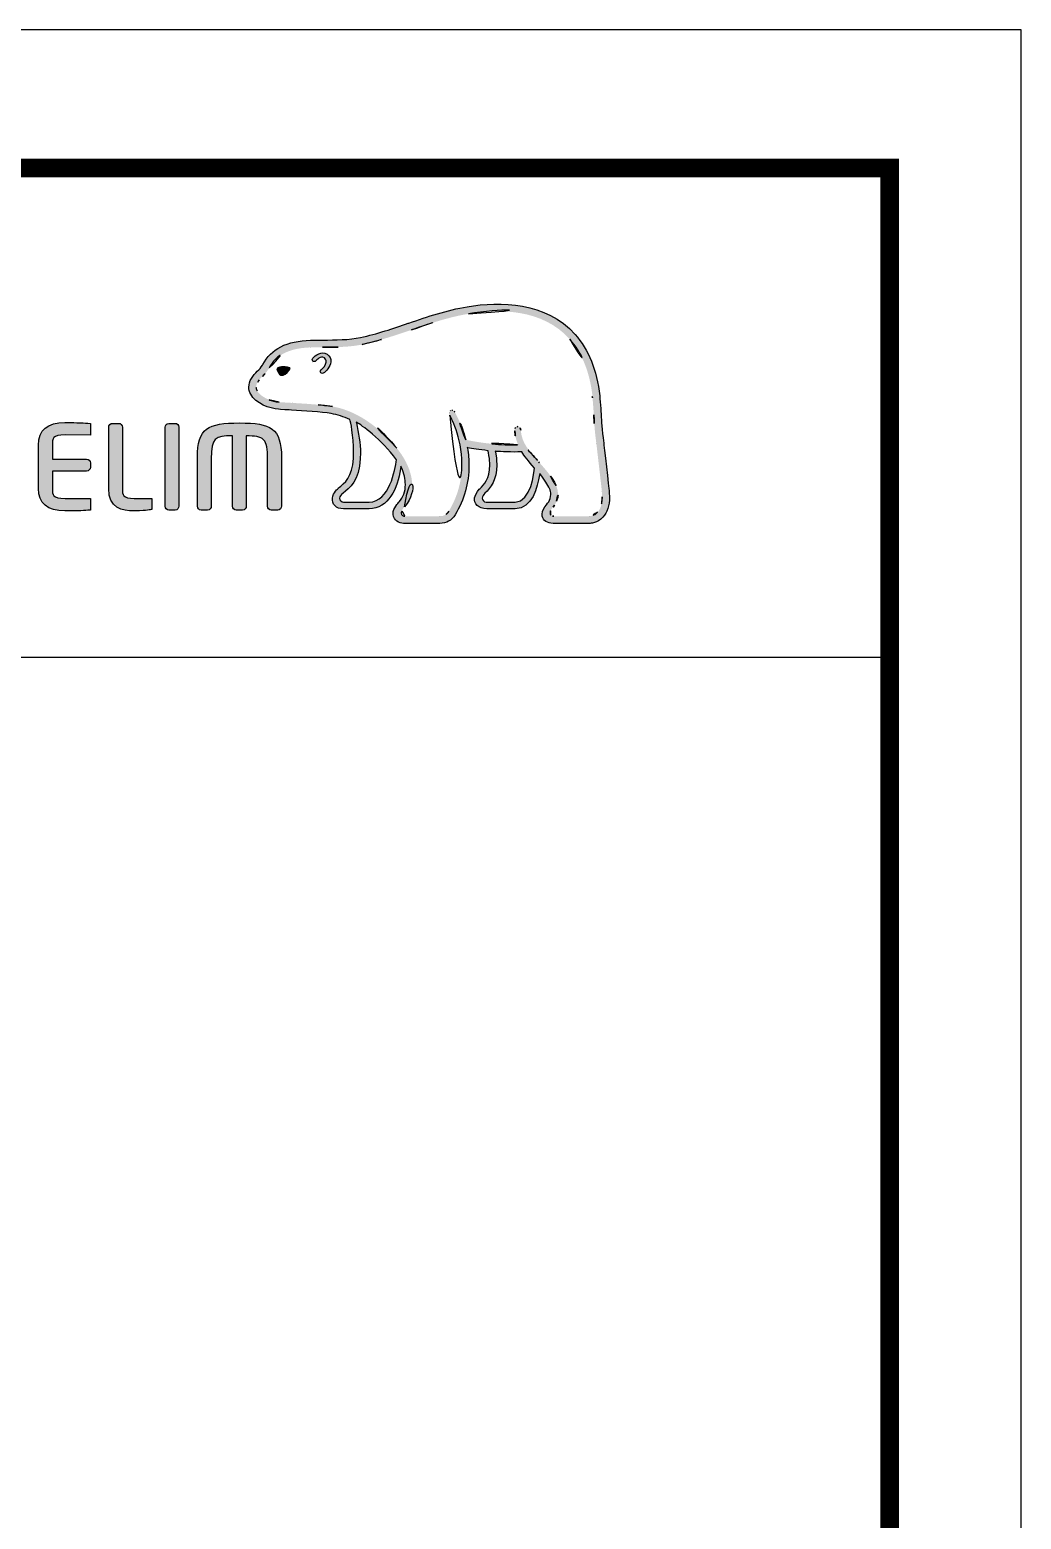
# Model space of a CAD drawing. Extents: x 16296679582 to 16296680068, y -37409616349 to -37409615993.
# Drawn here: x 16296680008.5 to 16296680067.8, y -37409616081.6 to -37409615992.6 of the extents above; entities that cross this region are included whole.
import ezdxf

# ---------------------------------------------------------------- set-up
doc = ezdxf.new("R2010")
doc.units = 0
doc.header["$LTSCALE"] = 10
doc.header["$MEASUREMENT"] = 0
doc.layers.get('0').update_dxf_attribs({"linetype": 'CONTINUOUS'})
doc.layers.add('레이어 1', color=7, linetype='CONTINUOUS')

msp = doc.modelspace()

# ---------------------------------------------------------------- hatches: boundary and pattern name
at = {"layer": '레이어 1'}
h = msp.add_hatch(color=5, dxfattribs=at)
h.dxf.hatch_style = 1
edge = h.paths.add_edge_path(flags=16)
edge.add_spline(control_points=[(16296680042.457, -37409616021.436), (16296680042.245, -37409616021.671), (16296680041.979, -37409616021.673), (16296680041.968, -37409616021.673), (16296680041.968, -37409616021.673), (16296680039.835, -37409616021.673), (16296680039.835, -37409616021.673), (16296680039.757, -37409616021.673), (16296680039.697, -37409616021.653), (16296680039.658, -37409616021.615), (16296680039.626, -37409616021.583), (16296680039.61, -37409616021.535), (16296680039.61, -37409616021.475), (16296680039.61, -37409616021.355), (16296680039.698, -37409616021.245), (16296680039.791, -37409616021.127), (16296680039.878, -37409616021.016), (16296680039.96, -37409616020.911), (16296680040.006, -37409616020.781), (16296680040.122, -37409616020.467), (16296680040.11, -37409616020.132), (16296680039.971, -37409616019.837), (16296680039.719, -37409616019.303), (16296680039.346, -37409616018.883), (16296680038.984, -37409616018.477), (16296680038.984, -37409616018.477), (16296680038.861, -37409616018.343), (16296680038.861, -37409616018.341), (16296680038.39, -37409616017.817), (16296680037.904, -37409616017.274), (16296680037.866, -37409616016.539), (16296680037.857, -37409616016.393), (16296680037.789, -37409616016.305), (16296680037.696, -37409616016.309), (16296680037.696, -37409616016.309), (16296680037.558, -37409616016.375), (16296680037.555, -37409616016.375), (16296680037.517, -37409616016.416), (16296680037.497, -37409616016.478), (16296680037.497, -37409616016.548), (16296680037.497, -37409616016.548), (16296680037.498, -37409616016.573), (16296680037.498, -37409616016.573), (16296680037.517, -37409616016.839), (16296680037.58, -37409616017.1), (16296680037.692, -37409616017.371), (16296680037.692, -37409616017.371), (16296680037.702, -37409616017.398), (16296680037.702, -37409616017.398), (16296680037.702, -37409616017.398), (16296680037.674, -37409616017.399), (16296680037.674, -37409616017.399), (16296680036.305, -37409616017.454), (16296680034.963, -37409616017.195), (16296680034.568, -37409616017.1), (16296680034.324, -37409616016.121), (16296680033.93, -37409616015.471), (16296680033.913, -37409616015.444), (16296680033.882, -37409616015.393), (16296680033.833, -37409616015.354), (16296680033.786, -37409616015.34), (16296680033.786, -37409616015.34), (16296680033.67, -37409616015.358), (16296680033.656, -37409616015.36), (16296680033.647, -37409616015.374), (16296680033.626, -37409616015.401), (16296680033.582, -37409616015.461), (16296680033.582, -37409616015.461), (16296680033.576, -37409616015.509), (16296680033.576, -37409616015.509), (16296680033.576, -37409616015.509), (16296680033.613, -37409616015.638), (16296680033.613, -37409616015.638), (16296680033.643, -37409616015.689), (16296680034.346, -37409616016.921), (16296680034.346, -37409616018.552), (16296680034.346, -37409616019.558), (16296680034.081, -37409616020.507), (16296680033.56, -37409616021.373), (16296680033.435, -37409616021.581), (16296680033.271, -37409616021.673), (16296680033.027, -37409616021.673), (16296680033.027, -37409616021.673), (16296680030.925, -37409616021.673), (16296680030.925, -37409616021.673), (16296680030.855, -37409616021.673), (16296680030.71, -37409616021.624), (16296680030.71, -37409616021.472), (16296680030.71, -37409616021.388), (16296680030.788, -37409616021.251), (16296680030.917, -37409616021.106), (16296680031.793, -37409616020.13), (16296680031.288, -37409616018.607), (16296680030.447, -37409616017.603), (16296680029.636, -37409616016.635), (16296680028.312, -37409616015.417), (16296680026.611, -37409616015.114), (16296680026.009, -37409616015.009), (16296680025.019, -37409616014.95), (16296680024.219, -37409616014.903), (16296680024.219, -37409616014.903), (16296680023.41, -37409616014.855), (16296680023.41, -37409616014.855), (16296680022.996, -37409616014.823), (16296680022.31, -37409616014.568), (16296680022.101, -37409616014.173), (16296680022.013, -37409616014.009), (16296680022.023, -37409616013.843), (16296680022.134, -37409616013.652), (16296680022.203, -37409616013.537), (16296680022.299, -37409616013.438), (16296680022.419, -37409616013.317), (16296680022.552, -37409616013.183), (16296680022.688, -37409616013.044), (16296680022.795, -37409616012.86), (16296680022.795, -37409616012.86), (16296680022.825, -37409616012.803), (16296680022.825, -37409616012.803), (16296680023.231, -37409616012.026), (16296680024.067, -37409616011.616), (16296680025.312, -37409616011.583), (16296680025.312, -37409616011.583), (16296680026.014, -37409616011.575), (16296680026.014, -37409616011.575), (16296680026.784, -37409616011.571), (16296680027.658, -37409616011.567), (16296680028.377, -37409616011.412), (16296680029.386, -37409616011.195), (16296680030.398, -37409616010.85), (16296680031.291, -37409616010.545), (16296680031.291, -37409616010.545), (16296680031.32, -37409616010.536), (16296680031.32, -37409616010.536), (16296680032.425, -37409616010.158), (16296680033.567, -37409616009.767), (16296680034.735, -37409616009.577), (16296680036.604, -37409616009.268), (16296680039.171, -37409616009.278), (16296680040.786, -37409616011.091), (16296680041.533, -37409616011.93), (16296680041.993, -37409616013.085), (16296680042.151, -37409616014.523), (16296680042.151, -37409616014.523), (16296680042.145, -37409616014.518), (16296680042.139, -37409616014.513), (16296680042.152, -37409616014.542), (16296680042.164, -37409616014.703), (16296680042.231, -37409616015.618), (16296680042.25, -37409616016.058), (16296680042.27, -37409616016.513), (16296680042.385, -37409616017.357), (16296680042.385, -37409616017.357), (16296680042.711, -37409616020.179), (16296680042.711, -37409616020.179), (16296680042.711, -37409616020.179), (16296680042.73, -37409616020.522), (16296680042.73, -37409616020.522), (16296680042.73, -37409616020.927), (16296680042.639, -37409616021.235), (16296680042.457, -37409616021.436)], knot_values=[0, 0, 0, 0, 1, 1, 1, 2, 2, 2, 3, 3, 3, 4, 4, 4, 5, 5, 5, 6, 6, 6, 7, 7, 7, 8, 8, 8, 9, 9, 9, 10, 10, 10, 11, 11, 11, 12, 12, 12, 13, 13, 13, 14, 14, 14, 15, 15, 15, 16, 16, 16, 17, 17, 17, 18, 18, 18, 19, 19, 19, 20, 20, 20, 21, 21, 21, 22, 22, 22, 23, 23, 23, 24, 24, 24, 25, 25, 25, 26, 26, 26, 27, 27, 27, 28, 28, 28, 29, 29, 29, 30, 30, 30, 31, 31, 31, 32, 32, 32, 33, 33, 33, 34, 34, 34, 35, 35, 35, 36, 36, 36, 37, 37, 37, 38, 38, 38, 39, 39, 39, 40, 40, 40, 41, 41, 41, 42, 42, 42, 43, 43, 43, 44, 44, 44, 45, 45, 45, 46, 46, 46, 47, 47, 47, 48, 48, 48, 49, 49, 49, 50, 50, 50, 51, 51, 51, 52, 52, 52, 53, 53, 53, 53], degree=3, periodic=0)
edge = h.paths.add_edge_path(flags=16)
edge.add_spline(control_points=[(16296680037.528, -37409616020.826), (16296680037.528, -37409616020.826), (16296680035.788, -37409616020.826), (16296680035.788, -37409616020.826), (16296680035.659, -37409616020.826), (16296680035.558, -37409616020.724), (16296680035.558, -37409616020.593), (16296680035.558, -37409616020.501), (16296680035.637, -37409616020.385), (16296680035.712, -37409616020.305), (16296680036.066, -37409616019.966), (16296680036.428, -37409616019.5), (16296680036.428, -37409616018.615), (16296680036.428, -37409616018.615), (16296680036.406, -37409616018.213), (16296680036.406, -37409616018.211), (16296680036.406, -37409616018.211), (16296680036.342, -37409616017.82), (16296680036.342, -37409616017.82), (16296680036.342, -37409616017.82), (16296680036.337, -37409616017.795), (16296680036.337, -37409616017.795), (16296680036.337, -37409616017.795), (16296680036.363, -37409616017.797), (16296680036.363, -37409616017.797), (16296680036.687, -37409616017.82), (16296680037.318, -37409616017.855), (16296680037.921, -37409616017.827), (16296680038.074, -37409616018.07), (16296680038.32, -37409616018.383), (16296680038.68, -37409616018.8), (16296680038.664, -37409616019.008), (16296680038.492, -37409616020.826), (16296680037.528, -37409616020.826)], knot_values=[0, 0, 0, 0, 1, 1, 1, 2, 2, 2, 3, 3, 3, 4, 4, 4, 5, 5, 5, 6, 6, 6, 7, 7, 7, 8, 8, 8, 9, 9, 9, 10, 10, 10, 11, 11, 11, 11], degree=3, periodic=0)
edge = h.paths.add_edge_path(flags=16)
edge.add_spline(control_points=[(16296680028.799, -37409616020.826), (16296680028.799, -37409616020.826), (16296680027.272, -37409616020.826), (16296680027.272, -37409616020.826), (16296680027.157, -37409616020.826), (16296680027.034, -37409616020.732), (16296680027.034, -37409616020.593), (16296680027.034, -37409616020.508), (16296680027.105, -37409616020.403), (16296680027.235, -37409616020.299), (16296680027.621, -37409616019.992), (16296680028.207, -37409616019.526), (16296680028.27, -37409616018.239), (16296680028.27, -37409616018.239), (16296680028.279, -37409616017.889), (16296680028.279, -37409616017.889), (16296680028.279, -37409616017.342), (16296680028.154, -37409616016.681), (16296680028.035, -37409616016.091), (16296680028.035, -37409616016.091), (16296680028.015, -37409616016.031), (16296680028.015, -37409616016.031), (16296680028.015, -37409616016.031), (16296680028.065, -37409616016.07), (16296680028.065, -37409616016.07), (16296680028.293, -37409616016.21), (16296680029.54, -37409616017.055), (16296680030.425, -37409616018.304), (16296680030.352, -37409616018.895), (16296680030.018, -37409616020.826), (16296680028.799, -37409616020.826)], knot_values=[0, 0, 0, 0, 1, 1, 1, 2, 2, 2, 3, 3, 3, 4, 4, 4, 5, 5, 5, 6, 6, 6, 7, 7, 7, 8, 8, 8, 9, 9, 9, 10, 10, 10, 10], degree=3, periodic=0)
edge = h.paths.add_edge_path()
edge.add_spline(control_points=[(16296680043.142, -37409616020.136), (16296680043.142, -37409616020.132), (16296680042.818, -37409616017.298), (16296680042.818, -37409616017.298), (16296680042.698, -37409616016.451), (16296680042.681, -37409616015.999), (16296680042.665, -37409616015.599), (16296680042.665, -37409616015.599), (16296680042.585, -37409616014.48), (16296680042.585, -37409616014.479), (16296680042.414, -37409616012.947), (16296680041.919, -37409616011.71), (16296680041.111, -37409616010.805), (16296680039.366, -37409616008.845), (16296680036.642, -37409616008.824), (16296680034.663, -37409616009.15), (16296680033.45, -37409616009.351), (16296680032.29, -37409616009.747), (16296680031.169, -37409616010.131), (16296680031.169, -37409616010.131), (16296680031.132, -37409616010.143), (16296680031.132, -37409616010.143), (16296680030.256, -37409616010.442), (16296680029.261, -37409616010.783), (16296680028.285, -37409616010.991), (16296680027.614, -37409616011.134), (16296680026.774, -37409616011.141), (16296680026.032, -37409616011.145), (16296680026.032, -37409616011.145), (16296680025.298, -37409616011.153), (16296680025.298, -37409616011.153), (16296680023.887, -37409616011.188), (16296680022.925, -37409616011.677), (16296680022.44, -37409616012.605), (16296680022.44, -37409616012.605), (16296680022.418, -37409616012.645), (16296680022.418, -37409616012.645), (16296680022.338, -37409616012.786), (16296680022.219, -37409616012.905), (16296680022.112, -37409616013.012), (16296680021.995, -37409616013.131), (16296680021.862, -37409616013.264), (16296680021.761, -37409616013.435), (16296680021.659, -37409616013.608), (16296680021.608, -37409616013.782), (16296680021.608, -37409616013.953), (16296680021.608, -37409616014.098), (16296680021.644, -37409616014.239), (16296680021.717, -37409616014.374), (16296680022.017, -37409616014.941), (16296680022.873, -37409616015.246), (16296680023.383, -37409616015.283), (16296680023.383, -37409616015.283), (16296680024.135, -37409616015.33), (16296680024.153, -37409616015.332), (16296680024.904, -37409616015.374), (16296680025.934, -37409616015.433), (16296680026.535, -37409616015.54), (16296680026.886, -37409616015.602), (16296680027.285, -37409616015.728), (16296680027.653, -37409616015.901), (16296680027.679, -37409616015.996), (16296680027.87, -37409616016.845), (16296680027.87, -37409616017.889), (16296680027.87, -37409616017.889), (16296680027.862, -37409616018.22), (16296680027.862, -37409616018.22), (16296680027.807, -37409616019.321), (16296680027.327, -37409616019.706), (16296680026.975, -37409616019.987), (16296680026.94, -37409616020.015), (16296680026.626, -37409616020.275), (16296680026.604, -37409616020.588), (16296680026.588, -37409616020.765), (16296680026.639, -37409616020.927), (16296680026.746, -37409616021.043), (16296680026.863, -37409616021.169), (16296680027.04, -37409616021.232), (16296680027.272, -37409616021.232), (16296680027.272, -37409616021.232), (16296680028.799, -37409616021.232), (16296680028.799, -37409616021.232), (16296680029.942, -37409616021.232), (16296680030.507, -37409616020.002), (16296680030.679, -37409616018.849), (16296680030.679, -37409616018.849), (16296680030.683, -37409616018.687), (16296680030.683, -37409616018.687), (16296680030.683, -37409616018.687), (16296680030.73, -37409616018.768), (16296680030.73, -37409616018.768), (16296680030.876, -37409616019.094), (16296680030.965, -37409616019.484), (16296680030.965, -37409616019.778), (16296680030.965, -37409616020.19), (16296680030.837, -37409616020.55), (16296680030.595, -37409616020.818), (16296680030.533, -37409616020.879), (16296680030.228, -37409616021.195), (16296680030.228, -37409616021.512), (16296680030.228, -37409616021.512), (16296680030.231, -37409616021.564), (16296680030.231, -37409616021.564), (16296680030.274, -37409616021.937), (16296680030.576, -37409616022.104), (16296680030.857, -37409616022.104), (16296680030.857, -37409616022.104), (16296680033.027, -37409616022.104), (16296680033.027, -37409616022.104), (16296680033.419, -37409616022.104), (16296680033.731, -37409616021.928), (16296680033.931, -37409616021.595), (16296680034.484, -37409616020.678), (16296680034.763, -37409616019.683), (16296680034.763, -37409616018.637), (16296680034.763, -37409616018.311), (16296680034.733, -37409616017.962), (16296680034.672, -37409616017.6), (16296680034.672, -37409616017.6), (16296680034.667, -37409616017.572), (16296680034.667, -37409616017.572), (16296680034.667, -37409616017.572), (16296680034.696, -37409616017.578), (16296680034.696, -37409616017.578), (16296680034.957, -37409616017.628), (16296680035.377, -37409616017.701), (16296680035.896, -37409616017.757), (16296680035.896, -37409616017.757), (16296680035.911, -37409616017.759), (16296680035.911, -37409616017.759), (16296680035.911, -37409616017.759), (16296680035.981, -37409616018.157), (16296680035.981, -37409616018.157), (16296680035.981, -37409616018.157), (16296680035.996, -37409616018.251), (16296680035.996, -37409616018.253), (16296680035.996, -37409616018.253), (16296680036.017, -37409616018.604), (16296680036.017, -37409616018.604), (16296680036.017, -37409616019.449), (16296680035.633, -37409616019.816), (16296680035.427, -37409616020.013), (16296680035.424, -37409616020.016), (16296680035.137, -37409616020.308), (16296680035.105, -37409616020.568), (16296680035.105, -37409616020.568), (16296680035.096, -37409616020.647), (16296680035.096, -37409616020.647), (16296680035.096, -37409616020.729), (16296680035.116, -37409616020.889), (16296680035.259, -37409616021.036), (16296680035.384, -37409616021.167), (16296680035.579, -37409616021.232), (16296680035.837, -37409616021.232), (16296680035.837, -37409616021.232), (16296680037.528, -37409616021.232), (16296680037.528, -37409616021.232), (16296680038.554, -37409616021.232), (16296680038.863, -37409616019.927), (16296680038.988, -37409616019.196), (16296680038.988, -37409616019.196), (16296680038.994, -37409616019.12), (16296680038.994, -37409616019.12), (16296680038.994, -37409616019.12), (16296680039.034, -37409616019.175), (16296680039.034, -37409616019.175), (16296680039.271, -37409616019.478), (16296680039.479, -37409616019.814), (16296680039.578, -37409616020.023), (16296680039.631, -37409616020.132), (16296680039.659, -37409616020.252), (16296680039.659, -37409616020.373), (16296680039.659, -37409616020.373), (16296680039.621, -37409616020.618), (16296680039.621, -37409616020.618), (16296680039.581, -37409616020.751), (16296680039.491, -37409616020.873), (16296680039.402, -37409616020.992), (16296680039.272, -37409616021.161), (16296680039.138, -37409616021.336), (16296680039.138, -37409616021.549), (16296680039.138, -37409616021.549), (16296680039.15, -37409616021.666), (16296680039.15, -37409616021.666), (16296680039.212, -37409616021.948), (16296680039.441, -37409616022.104), (16296680039.794, -37409616022.104), (16296680039.794, -37409616022.104), (16296680041.966, -37409616022.104), (16296680041.966, -37409616022.104), (16296680042.014, -37409616022.104), (16296680042.439, -37409616022.094), (16296680042.771, -37409616021.734), (16296680043.036, -37409616021.447), (16296680043.165, -37409616021.052), (16296680043.165, -37409616020.527), (16296680043.165, -37409616020.527), (16296680043.142, -37409616020.138), (16296680043.142, -37409616020.136)], knot_values=[0, 0, 0, 0, 1, 1, 1, 2, 2, 2, 3, 3, 3, 4, 4, 4, 5, 5, 5, 6, 6, 6, 7, 7, 7, 8, 8, 8, 9, 9, 9, 10, 10, 10, 11, 11, 11, 12, 12, 12, 13, 13, 13, 14, 14, 14, 15, 15, 15, 16, 16, 16, 17, 17, 17, 18, 18, 18, 19, 19, 19, 20, 20, 20, 21, 21, 21, 22, 22, 22, 23, 23, 23, 24, 24, 24, 25, 25, 25, 26, 26, 26, 27, 27, 27, 28, 28, 28, 29, 29, 29, 30, 30, 30, 31, 31, 31, 32, 32, 32, 33, 33, 33, 34, 34, 34, 35, 35, 35, 36, 36, 36, 37, 37, 37, 38, 38, 38, 39, 39, 39, 40, 40, 40, 41, 41, 41, 42, 42, 42, 43, 43, 43, 44, 44, 44, 45, 45, 45, 46, 46, 46, 47, 47, 47, 48, 48, 48, 49, 49, 49, 50, 50, 50, 51, 51, 51, 52, 52, 52, 53, 53, 53, 54, 54, 54, 55, 55, 55, 56, 56, 56, 57, 57, 57, 58, 58, 58, 59, 59, 59, 60, 60, 60, 61, 61, 61, 62, 62, 62, 63, 63, 63, 64, 64, 64, 65, 65, 65, 66, 66, 66, 66], degree=3, periodic=0)
edge = h.paths.add_edge_path(flags=0)
edge.add_spline(control_points=[(16296680023.346, -37409616012.806), (16296680023.346, -37409616012.806), (16296680023.662, -37409616012.663), (16296680024.054, -37409616012.814), (16296680024.054, -37409616012.814), (16296680024.102, -37409616012.835), (16296680024.039, -37409616012.924), (16296680023.848, -37409616013.181), (16296680023.661, -37409616013.236), (16296680023.661, -37409616013.236), (16296680023.661, -37409616013.236), (16296680023.525, -37409616013.284), (16296680023.448, -37409616013.191), (16296680023.293, -37409616013.01), (16296680023.289, -37409616012.904), (16296680023.289, -37409616012.904), (16296680023.289, -37409616012.904), (16296680023.273, -37409616012.826), (16296680023.346, -37409616012.806)], knot_values=[0, 0, 0, 0, 1, 1, 1, 2, 2, 2, 3, 3, 3, 4, 4, 4, 5, 5, 5, 6, 6, 6, 6], degree=3, periodic=0)
edge = h.paths.add_edge_path(flags=0)
edge.add_spline(control_points=[(16296680025.431, -37409616012.225), (16296680025.384, -37409616012.277), (16296680025.381, -37409616012.363), (16296680025.431, -37409616012.408), (16296680025.48, -37409616012.452), (16296680025.565, -37409616012.44), (16296680025.612, -37409616012.389), (16296680025.637, -37409616012.363), (16296680025.896, -37409616012.055), (16296680026.12, -37409616012.212), (16296680026.202, -37409616012.271), (16296680026.236, -37409616012.354), (16296680026.224, -37409616012.462), (16296680026.205, -37409616012.635), (16296680026.055, -37409616012.831), (16296680025.95, -37409616012.898), (16296680025.892, -37409616012.933), (16296680025.853, -37409616013.01), (16296680025.881, -37409616013.072), (16296680025.908, -37409616013.133), (16296680025.987, -37409616013.151), (16296680026.049, -37409616013.122), (16296680026.237, -37409616013.033), (16296680026.473, -37409616012.733), (16296680026.505, -37409616012.454), (16296680026.527, -37409616012.26), (16296680026.44, -37409616012.101), (16296680026.284, -37409616011.994), (16296680025.95, -37409616011.757), (16296680025.572, -37409616012.074), (16296680025.431, -37409616012.225)], knot_values=[0, 0, 0, 0, 1, 1, 1, 2, 2, 2, 3, 3, 3, 4, 4, 4, 5, 5, 5, 6, 6, 6, 7, 7, 7, 8, 8, 8, 9, 9, 9, 10, 10, 10, 10], degree=3, periodic=0)
edge = h.paths.add_edge_path(flags=0)
edge.add_spline(control_points=[(16296680025.389, -37409616012.456), (16296680025.389, -37409616012.456), (16296680025.389, -37409616012.456), (16296680025.389, -37409616012.456), (16296680025.389, -37409616012.456), (16296680025.389, -37409616012.456), (16296680025.389, -37409616012.456)], knot_values=[0, 0, 0, 0, 1, 1, 1, 2, 2, 2, 2], degree=3, periodic=0)
h = msp.add_hatch(color=5, dxfattribs=at)
h.dxf.hatch_style = 2
edge = h.paths.add_edge_path()
edge.add_spline(control_points=[(16296680025.431, -37409616012.225), (16296680025.384, -37409616012.277), (16296680025.381, -37409616012.363), (16296680025.431, -37409616012.408), (16296680025.48, -37409616012.452), (16296680025.565, -37409616012.44), (16296680025.612, -37409616012.389), (16296680025.637, -37409616012.363), (16296680025.896, -37409616012.055), (16296680026.12, -37409616012.212), (16296680026.202, -37409616012.271), (16296680026.236, -37409616012.354), (16296680026.224, -37409616012.462), (16296680026.205, -37409616012.635), (16296680026.055, -37409616012.831), (16296680025.95, -37409616012.898), (16296680025.892, -37409616012.933), (16296680025.853, -37409616013.01), (16296680025.881, -37409616013.072), (16296680025.908, -37409616013.133), (16296680025.987, -37409616013.151), (16296680026.049, -37409616013.122), (16296680026.237, -37409616013.033), (16296680026.473, -37409616012.733), (16296680026.505, -37409616012.454), (16296680026.527, -37409616012.26), (16296680026.44, -37409616012.101), (16296680026.284, -37409616011.994), (16296680025.95, -37409616011.757), (16296680025.572, -37409616012.074), (16296680025.431, -37409616012.225)], knot_values=[0, 0, 0, 0, 1, 1, 1, 2, 2, 2, 3, 3, 3, 4, 4, 4, 5, 5, 5, 6, 6, 6, 7, 7, 7, 8, 8, 8, 9, 9, 9, 10, 10, 10, 10], degree=3, periodic=0)
h = msp.add_hatch(color=5, dxfattribs=at)
h.dxf.hatch_style = 2
edge = h.paths.add_edge_path()
edge.add_spline(control_points=[(16296680023.346, -37409616012.806), (16296680023.346, -37409616012.806), (16296680023.662, -37409616012.663), (16296680024.054, -37409616012.814), (16296680024.054, -37409616012.814), (16296680024.102, -37409616012.835), (16296680024.039, -37409616012.924), (16296680023.848, -37409616013.181), (16296680023.661, -37409616013.236), (16296680023.661, -37409616013.236), (16296680023.661, -37409616013.236), (16296680023.525, -37409616013.284), (16296680023.448, -37409616013.191), (16296680023.293, -37409616013.01), (16296680023.289, -37409616012.904), (16296680023.289, -37409616012.904), (16296680023.289, -37409616012.904), (16296680023.273, -37409616012.826), (16296680023.346, -37409616012.806)], knot_values=[0, 0, 0, 0, 1, 1, 1, 2, 2, 2, 3, 3, 3, 4, 4, 4, 5, 5, 5, 6, 6, 6, 6], degree=3, periodic=0)
h = msp.add_hatch(color=5, dxfattribs=at)
h.dxf.hatch_style = 2
edge = h.paths.add_edge_path()
edge.add_spline(control_points=[(16296680009.034, -37409616017.421), (16296680009.034, -37409616017.421), (16296680009.034, -37409616020.01), (16296680009.034, -37409616020.01), (16296680009.034, -37409616020.915), (16296680009.551, -37409616021.355), (16296680010.616, -37409616021.355), (16296680011.086, -37409616021.355), (16296680011.725, -37409616021.347), (16296680011.981, -37409616021.323), (16296680011.977, -37409616021.323), (16296680012.105, -37409616021.31), (16296680012.105, -37409616021.31), (16296680012.105, -37409616021.31), (16296680012.142, -37409616021.307), (16296680012.142, -37409616021.307), (16296680012.142, -37409616021.307), (16296680012.142, -37409616020.614), (16296680012.142, -37409616020.614), (16296680012.142, -37409616020.614), (16296680010.622, -37409616020.614), (16296680010.622, -37409616020.614), (16296680009.86, -37409616020.614), (16296680009.86, -37409616020.399), (16296680009.86, -37409616020.01), (16296680009.86, -37409616020.01), (16296680009.86, -37409616019.05), (16296680009.86, -37409616018.975), (16296680009.938, -37409616018.975), (16296680011.903, -37409616018.975), (16296680011.903, -37409616018.975), (16296680012.032, -37409616018.975), (16296680012.137, -37409616018.873), (16296680012.137, -37409616018.747), (16296680012.137, -37409616018.747), (16296680012.137, -37409616018.491), (16296680012.137, -37409616018.491), (16296680012.137, -37409616018.364), (16296680012.032, -37409616018.262), (16296680011.903, -37409616018.262), (16296680011.903, -37409616018.262), (16296680009.938, -37409616018.262), (16296680009.86, -37409616018.262), (16296680009.86, -37409616018.187), (16296680009.86, -37409616017.421), (16296680009.86, -37409616017.421), (16296680009.86, -37409616017.031), (16296680009.86, -37409616016.817), (16296680010.622, -37409616016.817), (16296680010.622, -37409616016.817), (16296680012.141, -37409616016.823), (16296680012.141, -37409616016.823), (16296680012.141, -37409616016.823), (16296680012.141, -37409616016.135), (16296680012.141, -37409616016.135), (16296680012.141, -37409616016.135), (16296680011.98, -37409616016.117), (16296680011.98, -37409616016.117), (16296680011.681, -37409616016.09), (16296680010.995, -37409616016.076), (16296680010.616, -37409616016.076), (16296680009.551, -37409616016.076), (16296680009.034, -37409616016.516), (16296680009.034, -37409616017.421)], knot_values=[0, 0, 0, 0, 1, 1, 1, 2, 2, 2, 3, 3, 3, 4, 4, 4, 5, 5, 5, 6, 6, 6, 7, 7, 7, 8, 8, 8, 9, 9, 9, 10, 10, 10, 11, 11, 11, 12, 12, 12, 13, 13, 13, 14, 14, 14, 15, 15, 15, 16, 16, 16, 17, 17, 17, 18, 18, 18, 19, 19, 19, 20, 20, 20, 21, 21, 21, 21], degree=3, periodic=0)
h = msp.add_hatch(color=5, dxfattribs=at)
h.dxf.hatch_style = 2
edge = h.paths.add_edge_path()
edge.add_spline(control_points=[(16296680013.462, -37409616016.123), (16296680013.334, -37409616016.123), (16296680013.227, -37409616016.228), (16296680013.227, -37409616016.353), (16296680013.227, -37409616016.353), (16296680013.227, -37409616020.01), (16296680013.227, -37409616020.01), (16296680013.227, -37409616021.202), (16296680014.04, -37409616021.355), (16296680014.749, -37409616021.355), (16296680015.269, -37409616021.355), (16296680015.402, -37409616021.333), (16296680015.556, -37409616021.308), (16296680015.556, -37409616021.308), (16296680015.646, -37409616021.293), (16296680015.646, -37409616021.293), (16296680015.644, -37409616021.294), (16296680015.764, -37409616021.279), (16296680015.764, -37409616021.279), (16296680015.764, -37409616021.279), (16296680015.8, -37409616021.274), (16296680015.8, -37409616021.274), (16296680015.8, -37409616021.274), (16296680015.8, -37409616020.614), (16296680015.8, -37409616020.614), (16296680015.8, -37409616020.614), (16296680014.757, -37409616020.614), (16296680014.757, -37409616020.614), (16296680014.051, -37409616020.614), (16296680014.051, -37409616020.348), (16296680014.051, -37409616020.089), (16296680014.051, -37409616020.089), (16296680014.051, -37409616016.353), (16296680014.051, -37409616016.353), (16296680014.051, -37409616016.228), (16296680013.944, -37409616016.123), (16296680013.817, -37409616016.123), (16296680013.817, -37409616016.123), (16296680013.462, -37409616016.123), (16296680013.462, -37409616016.123)], knot_values=[0, 0, 0, 0, 1, 1, 1, 2, 2, 2, 3, 3, 3, 4, 4, 4, 5, 5, 5, 6, 6, 6, 7, 7, 7, 8, 8, 8, 9, 9, 9, 10, 10, 10, 11, 11, 11, 12, 12, 12, 13, 13, 13, 13], degree=3, periodic=0)
h = msp.add_hatch(color=5, dxfattribs=at)
h.dxf.hatch_style = 2
edge = h.paths.add_edge_path()
edge.add_spline(control_points=[(16296680016.82, -37409616016.123), (16296680016.683, -37409616016.123), (16296680016.601, -37409616016.237), (16296680016.601, -37409616016.346), (16296680016.601, -37409616016.346), (16296680016.601, -37409616021.08), (16296680016.601, -37409616021.08), (16296680016.601, -37409616021.206), (16296680016.699, -37409616021.308), (16296680016.82, -37409616021.308), (16296680016.82, -37409616021.308), (16296680017.204, -37409616021.308), (16296680017.204, -37409616021.308), (16296680017.342, -37409616021.308), (16296680017.424, -37409616021.193), (16296680017.424, -37409616021.08), (16296680017.424, -37409616021.08), (16296680017.424, -37409616016.346), (16296680017.424, -37409616016.346), (16296680017.424, -37409616016.221), (16296680017.328, -37409616016.123), (16296680017.204, -37409616016.123), (16296680017.204, -37409616016.123), (16296680016.82, -37409616016.123), (16296680016.82, -37409616016.123)], knot_values=[0, 0, 0, 0, 1, 1, 1, 2, 2, 2, 3, 3, 3, 4, 4, 4, 5, 5, 5, 6, 6, 6, 7, 7, 7, 8, 8, 8, 8], degree=3, periodic=0)
h = msp.add_hatch(color=5, dxfattribs=at)
h.dxf.hatch_style = 2
edge = h.paths.add_edge_path()
edge.add_spline(control_points=[(16296680018.531, -37409616018.166), (16296680018.531, -37409616018.166), (16296680018.531, -37409616021.08), (16296680018.531, -37409616021.08), (16296680018.531, -37409616021.206), (16296680018.63, -37409616021.308), (16296680018.752, -37409616021.308), (16296680018.752, -37409616021.308), (16296680019.142, -37409616021.308), (16296680019.142, -37409616021.308), (16296680019.279, -37409616021.308), (16296680019.361, -37409616021.193), (16296680019.361, -37409616021.08), (16296680019.361, -37409616021.08), (16296680019.361, -37409616018.238), (16296680019.361, -37409616018.238), (16296680019.361, -37409616016.986), (16296680019.574, -37409616016.864), (16296680020.633, -37409616016.861), (16296680020.633, -37409616016.938), (16296680020.633, -37409616021.08), (16296680020.633, -37409616021.08), (16296680020.633, -37409616021.211), (16296680020.727, -37409616021.308), (16296680020.852, -37409616021.308), (16296680020.852, -37409616021.308), (16296680021.235, -37409616021.308), (16296680021.235, -37409616021.308), (16296680021.372, -37409616021.308), (16296680021.454, -37409616021.193), (16296680021.454, -37409616021.08), (16296680021.454, -37409616021.08), (16296680021.454, -37409616016.951), (16296680021.454, -37409616016.869), (16296680021.95, -37409616016.871), (16296680022.298, -37409616016.912), (16296680022.487, -37409616017.1), (16296680022.685, -37409616017.298), (16296680022.724, -37409616017.668), (16296680022.724, -37409616018.238), (16296680022.724, -37409616018.238), (16296680022.724, -37409616021.08), (16296680022.724, -37409616021.08), (16296680022.724, -37409616021.204), (16296680022.825, -37409616021.308), (16296680022.945, -37409616021.308), (16296680022.945, -37409616021.308), (16296680023.337, -37409616021.308), (16296680023.337, -37409616021.308), (16296680023.472, -37409616021.308), (16296680023.556, -37409616021.19), (16296680023.556, -37409616021.08), (16296680023.556, -37409616021.08), (16296680023.556, -37409616018.166), (16296680023.556, -37409616018.166), (16296680023.556, -37409616016.401), (16296680022.93, -37409616016.101), (16296680021.048, -37409616016.101), (16296680019.16, -37409616016.101), (16296680018.531, -37409616016.401), (16296680018.531, -37409616018.166)], knot_values=[0, 0, 0, 0, 1, 1, 1, 2, 2, 2, 3, 3, 3, 4, 4, 4, 5, 5, 5, 6, 6, 6, 7, 7, 7, 8, 8, 8, 9, 9, 9, 10, 10, 10, 11, 11, 11, 12, 12, 12, 13, 13, 13, 14, 14, 14, 15, 15, 15, 16, 16, 16, 17, 17, 17, 18, 18, 18, 19, 19, 19, 20, 20, 20, 20], degree=3, periodic=0)

# ---------------------------------------------------------------- linework, layer by layer
at = {"color": 5}
msp.add_line((16296680028.731, -37409616021.232), (16296680028.731, -37409616021.232), dxfattribs=at)
at = {"color": 5, "ltscale": 40}
msp.add_line((16296680059.914, -37409616030.125), (16296679982.229, -37409616030.125), dxfattribs=at)
at = {"ltscale": 0.5}
msp.add_lwpolyline([(16296679581.698, -37409616348.755), (16296680067.778, -37409616348.755), (16296680067.778, -37409615992.595), (16296679581.698, -37409615992.595)], close=True, dxfattribs=at)
at = {"color": 5, "linetype": 'ByBlock', "lineweight": 200, "const_width": 1.12}
msp.add_lwpolyline([(16296679589.514, -37409616333.505), (16296680059.914, -37409616333.505), (16296680059.914, -37409616000.865), (16296679589.514, -37409616000.865)], close=True, dxfattribs=at)
at = {"layer": '레이어 1', "color": 5}
for points, knots in [([(16296680043.142, -37409616020.136), (16296680043.142, -37409616020.132), (16296680042.818, -37409616017.298), (16296680042.818, -37409616017.298), (16296680042.698, -37409616016.451), (16296680042.681, -37409616015.999), (16296680042.665, -37409616015.599), (16296680042.665, -37409616015.599), (16296680042.585, -37409616014.48), (16296680042.585, -37409616014.479), (16296680042.414, -37409616012.947), (16296680041.919, -37409616011.71), (16296680041.111, -37409616010.806), (16296680039.366, -37409616008.845), (16296680036.642, -37409616008.824), (16296680034.663, -37409616009.15), (16296680033.45, -37409616009.351), (16296680032.29, -37409616009.747), (16296680031.169, -37409616010.131), (16296680031.169, -37409616010.131), (16296680031.132, -37409616010.143), (16296680031.132, -37409616010.143), (16296680030.256, -37409616010.442), (16296680029.261, -37409616010.783), (16296680028.285, -37409616010.991), (16296680027.614, -37409616011.134), (16296680026.774, -37409616011.141), (16296680026.032, -37409616011.145), (16296680026.032, -37409616011.145), (16296680025.298, -37409616011.153), (16296680025.298, -37409616011.153), (16296680023.887, -37409616011.188), (16296680022.925, -37409616011.677), (16296680022.44, -37409616012.605), (16296680022.44, -37409616012.605), (16296680022.418, -37409616012.645), (16296680022.418, -37409616012.645), (16296680022.338, -37409616012.786), (16296680022.219, -37409616012.905), (16296680022.112, -37409616013.012), (16296680021.995, -37409616013.131), (16296680021.862, -37409616013.264), (16296680021.761, -37409616013.435), (16296680021.659, -37409616013.608), (16296680021.608, -37409616013.782), (16296680021.608, -37409616013.953), (16296680021.608, -37409616014.098), (16296680021.644, -37409616014.239), (16296680021.717, -37409616014.374), (16296680022.017, -37409616014.941), (16296680022.873, -37409616015.246), (16296680023.383, -37409616015.283), (16296680023.383, -37409616015.283), (16296680024.135, -37409616015.33), (16296680024.153, -37409616015.332), (16296680024.904, -37409616015.374), (16296680025.934, -37409616015.433), (16296680026.535, -37409616015.54), (16296680026.886, -37409616015.602), (16296680027.285, -37409616015.728), (16296680027.653, -37409616015.901), (16296680027.679, -37409616015.996), (16296680027.87, -37409616016.845), (16296680027.87, -37409616017.889), (16296680027.87, -37409616017.889), (16296680027.862, -37409616018.22), (16296680027.862, -37409616018.22), (16296680027.807, -37409616019.321), (16296680027.327, -37409616019.706), (16296680026.975, -37409616019.987), (16296680026.94, -37409616020.015), (16296680026.626, -37409616020.275), (16296680026.604, -37409616020.588), (16296680026.588, -37409616020.765), (16296680026.639, -37409616020.927), (16296680026.746, -37409616021.043), (16296680026.863, -37409616021.169), (16296680027.04, -37409616021.232), (16296680027.272, -37409616021.232), (16296680027.272, -37409616021.232), (16296680028.799, -37409616021.232), (16296680028.799, -37409616021.232), (16296680029.942, -37409616021.232), (16296680030.507, -37409616020.002), (16296680030.679, -37409616018.849), (16296680030.679, -37409616018.849), (16296680030.683, -37409616018.687), (16296680030.683, -37409616018.687), (16296680030.683, -37409616018.687), (16296680030.73, -37409616018.768), (16296680030.73, -37409616018.768), (16296680030.876, -37409616019.094), (16296680030.965, -37409616019.484), (16296680030.965, -37409616019.778), (16296680030.965, -37409616020.19), (16296680030.837, -37409616020.55), (16296680030.595, -37409616020.818), (16296680030.533, -37409616020.879), (16296680030.228, -37409616021.195), (16296680030.228, -37409616021.512), (16296680030.228, -37409616021.512), (16296680030.231, -37409616021.564), (16296680030.231, -37409616021.564), (16296680030.274, -37409616021.937), (16296680030.576, -37409616022.104), (16296680030.857, -37409616022.104), (16296680030.857, -37409616022.104), (16296680033.027, -37409616022.104), (16296680033.027, -37409616022.104), (16296680033.419, -37409616022.104), (16296680033.731, -37409616021.928), (16296680033.931, -37409616021.595), (16296680034.484, -37409616020.678), (16296680034.763, -37409616019.683), (16296680034.763, -37409616018.637), (16296680034.763, -37409616018.311), (16296680034.733, -37409616017.962), (16296680034.672, -37409616017.601), (16296680034.672, -37409616017.601), (16296680034.667, -37409616017.572), (16296680034.667, -37409616017.572), (16296680034.667, -37409616017.572), (16296680034.696, -37409616017.578), (16296680034.696, -37409616017.578), (16296680034.957, -37409616017.628), (16296680035.377, -37409616017.701), (16296680035.896, -37409616017.757), (16296680035.896, -37409616017.757), (16296680035.911, -37409616017.759), (16296680035.911, -37409616017.759), (16296680035.911, -37409616017.759), (16296680035.981, -37409616018.157), (16296680035.981, -37409616018.157), (16296680035.981, -37409616018.157), (16296680035.996, -37409616018.251), (16296680035.996, -37409616018.253), (16296680035.996, -37409616018.253), (16296680036.017, -37409616018.604), (16296680036.017, -37409616018.604), (16296680036.017, -37409616019.449), (16296680035.633, -37409616019.816), (16296680035.427, -37409616020.013), (16296680035.424, -37409616020.016), (16296680035.137, -37409616020.308), (16296680035.105, -37409616020.568), (16296680035.105, -37409616020.568), (16296680035.096, -37409616020.647), (16296680035.096, -37409616020.647), (16296680035.096, -37409616020.729), (16296680035.116, -37409616020.889), (16296680035.259, -37409616021.036), (16296680035.384, -37409616021.167), (16296680035.579, -37409616021.232), (16296680035.837, -37409616021.232), (16296680035.837, -37409616021.232), (16296680037.528, -37409616021.232), (16296680037.528, -37409616021.232), (16296680038.554, -37409616021.232), (16296680038.863, -37409616019.927), (16296680038.988, -37409616019.196), (16296680038.988, -37409616019.196), (16296680038.994, -37409616019.12), (16296680038.994, -37409616019.12), (16296680038.994, -37409616019.12), (16296680039.034, -37409616019.175), (16296680039.034, -37409616019.175), (16296680039.271, -37409616019.478), (16296680039.479, -37409616019.814), (16296680039.578, -37409616020.023), (16296680039.631, -37409616020.132), (16296680039.659, -37409616020.252), (16296680039.659, -37409616020.374), (16296680039.659, -37409616020.374), (16296680039.621, -37409616020.618), (16296680039.621, -37409616020.618), (16296680039.581, -37409616020.751), (16296680039.491, -37409616020.873), (16296680039.402, -37409616020.992), (16296680039.272, -37409616021.161), (16296680039.138, -37409616021.336), (16296680039.138, -37409616021.549), (16296680039.138, -37409616021.549), (16296680039.15, -37409616021.666), (16296680039.15, -37409616021.666), (16296680039.212, -37409616021.948), (16296680039.441, -37409616022.104), (16296680039.794, -37409616022.104), (16296680039.794, -37409616022.104), (16296680041.966, -37409616022.104), (16296680041.966, -37409616022.104), (16296680042.014, -37409616022.104), (16296680042.439, -37409616022.094), (16296680042.771, -37409616021.734), (16296680043.036, -37409616021.447), (16296680043.165, -37409616021.052), (16296680043.165, -37409616020.527), (16296680043.165, -37409616020.527), (16296680043.142, -37409616020.138), (16296680043.142, -37409616020.136)], [0, 0, 0, 0, 1, 1, 1, 2, 2, 2, 3, 3, 3, 4, 4, 4, 5, 5, 5, 6, 6, 6, 7, 7, 7, 8, 8, 8, 9, 9, 9, 10, 10, 10, 11, 11, 11, 12, 12, 12, 13, 13, 13, 14, 14, 14, 15, 15, 15, 16, 16, 16, 17, 17, 17, 18, 18, 18, 19, 19, 19, 20, 20, 20, 21, 21, 21, 22, 22, 22, 23, 23, 23, 24, 24, 24, 25, 25, 25, 26, 26, 26, 27, 27, 27, 28, 28, 28, 29, 29, 29, 30, 30, 30, 31, 31, 31, 32, 32, 32, 33, 33, 33, 34, 34, 34, 35, 35, 35, 36, 36, 36, 37, 37, 37, 38, 38, 38, 39, 39, 39, 40, 40, 40, 41, 41, 41, 42, 42, 42, 43, 43, 43, 44, 44, 44, 45, 45, 45, 46, 46, 46, 47, 47, 47, 48, 48, 48, 49, 49, 49, 50, 50, 50, 51, 51, 51, 52, 52, 52, 53, 53, 53, 54, 54, 54, 55, 55, 55, 56, 56, 56, 57, 57, 57, 58, 58, 58, 59, 59, 59, 60, 60, 60, 61, 61, 61, 62, 62, 62, 63, 63, 63, 64, 64, 64, 65, 65, 65, 66, 66, 66, 66]), ([(16296680025.431, -37409616012.225), (16296680025.384, -37409616012.277), (16296680025.381, -37409616012.363), (16296680025.431, -37409616012.408), (16296680025.48, -37409616012.452), (16296680025.565, -37409616012.44), (16296680025.612, -37409616012.389), (16296680025.637, -37409616012.363), (16296680025.896, -37409616012.055), (16296680026.12, -37409616012.212), (16296680026.202, -37409616012.271), (16296680026.236, -37409616012.354), (16296680026.224, -37409616012.462), (16296680026.205, -37409616012.635), (16296680026.055, -37409616012.831), (16296680025.95, -37409616012.898), (16296680025.892, -37409616012.933), (16296680025.853, -37409616013.01), (16296680025.881, -37409616013.072), (16296680025.908, -37409616013.133), (16296680025.987, -37409616013.151), (16296680026.049, -37409616013.122), (16296680026.237, -37409616013.033), (16296680026.473, -37409616012.733), (16296680026.505, -37409616012.454), (16296680026.527, -37409616012.26), (16296680026.44, -37409616012.101), (16296680026.284, -37409616011.994), (16296680025.95, -37409616011.757), (16296680025.572, -37409616012.074), (16296680025.431, -37409616012.225)], [0, 0, 0, 0, 1, 1, 1, 2, 2, 2, 3, 3, 3, 4, 4, 4, 5, 5, 5, 6, 6, 6, 7, 7, 7, 8, 8, 8, 9, 9, 9, 10, 10, 10, 10]), ([(16296680025.389, -37409616012.456), (16296680025.389, -37409616012.456), (16296680025.389, -37409616012.456), (16296680025.389, -37409616012.456), (16296680025.389, -37409616012.456), (16296680025.389, -37409616012.456), (16296680025.389, -37409616012.456)], [0, 0, 0, 0, 1, 1, 1, 2, 2, 2, 2]), ([(16296680023.346, -37409616012.806), (16296680023.346, -37409616012.806), (16296680023.662, -37409616012.663), (16296680024.054, -37409616012.814), (16296680024.054, -37409616012.814), (16296680024.102, -37409616012.835), (16296680024.039, -37409616012.924), (16296680023.848, -37409616013.181), (16296680023.661, -37409616013.236), (16296680023.661, -37409616013.236), (16296680023.661, -37409616013.236), (16296680023.525, -37409616013.284), (16296680023.448, -37409616013.191), (16296680023.293, -37409616013.01), (16296680023.289, -37409616012.904), (16296680023.289, -37409616012.904), (16296680023.289, -37409616012.904), (16296680023.273, -37409616012.826), (16296680023.346, -37409616012.806)], [0, 0, 0, 0, 1, 1, 1, 2, 2, 2, 3, 3, 3, 4, 4, 4, 5, 5, 5, 6, 6, 6, 6]), ([(16296680033.613, -37409616015.638), (16296680033.643, -37409616015.689), (16296680034.346, -37409616016.921), (16296680034.346, -37409616018.552), (16296680034.346, -37409616019.558), (16296680034.081, -37409616020.507), (16296680033.56, -37409616021.373)], [24, 24, 24, 24, 25, 25, 25, 26, 26, 26, 26]), ([(16296680009.034, -37409616017.421), (16296680009.034, -37409616017.421), (16296680009.034, -37409616020.01), (16296680009.034, -37409616020.01), (16296680009.034, -37409616020.915), (16296680009.551, -37409616021.355), (16296680010.616, -37409616021.355), (16296680011.086, -37409616021.355), (16296680011.725, -37409616021.347), (16296680011.981, -37409616021.323), (16296680011.977, -37409616021.323), (16296680012.105, -37409616021.31), (16296680012.105, -37409616021.31), (16296680012.105, -37409616021.31), (16296680012.142, -37409616021.307), (16296680012.142, -37409616021.307), (16296680012.142, -37409616021.307), (16296680012.142, -37409616020.614), (16296680012.142, -37409616020.614), (16296680012.142, -37409616020.614), (16296680010.622, -37409616020.614), (16296680010.622, -37409616020.614), (16296680009.86, -37409616020.614), (16296680009.86, -37409616020.399), (16296680009.86, -37409616020.01), (16296680009.86, -37409616020.01), (16296680009.86, -37409616019.05), (16296680009.86, -37409616018.975), (16296680009.938, -37409616018.975), (16296680011.903, -37409616018.975), (16296680011.903, -37409616018.975), (16296680012.032, -37409616018.975), (16296680012.137, -37409616018.873), (16296680012.137, -37409616018.747), (16296680012.137, -37409616018.747), (16296680012.137, -37409616018.491), (16296680012.137, -37409616018.491), (16296680012.137, -37409616018.364), (16296680012.032, -37409616018.262), (16296680011.903, -37409616018.262), (16296680011.903, -37409616018.262), (16296680009.938, -37409616018.262), (16296680009.86, -37409616018.262), (16296680009.86, -37409616018.187), (16296680009.86, -37409616017.421), (16296680009.86, -37409616017.421), (16296680009.86, -37409616017.031), (16296680009.86, -37409616016.817), (16296680010.622, -37409616016.817), (16296680010.622, -37409616016.817), (16296680012.141, -37409616016.823), (16296680012.141, -37409616016.823), (16296680012.141, -37409616016.823), (16296680012.141, -37409616016.135), (16296680012.141, -37409616016.135), (16296680012.141, -37409616016.135), (16296680011.98, -37409616016.117), (16296680011.98, -37409616016.117), (16296680011.681, -37409616016.09), (16296680010.995, -37409616016.076), (16296680010.616, -37409616016.076), (16296680009.551, -37409616016.076), (16296680009.034, -37409616016.516), (16296680009.034, -37409616017.421)], [0, 0, 0, 0, 1, 1, 1, 2, 2, 2, 3, 3, 3, 4, 4, 4, 5, 5, 5, 6, 6, 6, 7, 7, 7, 8, 8, 8, 9, 9, 9, 10, 10, 10, 11, 11, 11, 12, 12, 12, 13, 13, 13, 14, 14, 14, 15, 15, 15, 16, 16, 16, 17, 17, 17, 18, 18, 18, 19, 19, 19, 20, 20, 20, 21, 21, 21, 21]), ([(16296680013.462, -37409616016.123), (16296680013.334, -37409616016.123), (16296680013.227, -37409616016.228), (16296680013.227, -37409616016.353), (16296680013.227, -37409616016.353), (16296680013.227, -37409616020.01), (16296680013.227, -37409616020.01), (16296680013.227, -37409616021.202), (16296680014.04, -37409616021.355), (16296680014.749, -37409616021.355), (16296680015.269, -37409616021.355), (16296680015.402, -37409616021.333), (16296680015.556, -37409616021.308), (16296680015.556, -37409616021.308), (16296680015.646, -37409616021.293), (16296680015.646, -37409616021.293), (16296680015.644, -37409616021.294), (16296680015.764, -37409616021.279), (16296680015.764, -37409616021.279), (16296680015.764, -37409616021.279), (16296680015.8, -37409616021.274), (16296680015.8, -37409616021.274), (16296680015.8, -37409616021.274), (16296680015.8, -37409616020.614), (16296680015.8, -37409616020.614), (16296680015.8, -37409616020.614), (16296680014.757, -37409616020.614), (16296680014.757, -37409616020.614), (16296680014.051, -37409616020.614), (16296680014.051, -37409616020.348), (16296680014.051, -37409616020.089), (16296680014.051, -37409616020.089), (16296680014.051, -37409616016.353), (16296680014.051, -37409616016.353), (16296680014.051, -37409616016.228), (16296680013.944, -37409616016.123), (16296680013.817, -37409616016.123), (16296680013.817, -37409616016.123), (16296680013.462, -37409616016.123), (16296680013.462, -37409616016.123)], [0, 0, 0, 0, 1, 1, 1, 2, 2, 2, 3, 3, 3, 4, 4, 4, 5, 5, 5, 6, 6, 6, 7, 7, 7, 8, 8, 8, 9, 9, 9, 10, 10, 10, 11, 11, 11, 12, 12, 12, 13, 13, 13, 13]), ([(16296680016.82, -37409616016.123), (16296680016.683, -37409616016.123), (16296680016.601, -37409616016.237), (16296680016.601, -37409616016.346), (16296680016.601, -37409616016.346), (16296680016.601, -37409616021.08), (16296680016.601, -37409616021.08), (16296680016.601, -37409616021.206), (16296680016.699, -37409616021.308), (16296680016.82, -37409616021.308), (16296680016.82, -37409616021.308), (16296680017.204, -37409616021.308), (16296680017.204, -37409616021.308), (16296680017.342, -37409616021.308), (16296680017.424, -37409616021.193), (16296680017.424, -37409616021.08), (16296680017.424, -37409616021.08), (16296680017.424, -37409616016.346), (16296680017.424, -37409616016.346), (16296680017.424, -37409616016.221), (16296680017.328, -37409616016.123), (16296680017.204, -37409616016.123), (16296680017.204, -37409616016.123), (16296680016.82, -37409616016.123), (16296680016.82, -37409616016.123)], [0, 0, 0, 0, 1, 1, 1, 2, 2, 2, 3, 3, 3, 4, 4, 4, 5, 5, 5, 6, 6, 6, 7, 7, 7, 8, 8, 8, 8]), ([(16296680018.531, -37409616018.166), (16296680018.531, -37409616018.166), (16296680018.531, -37409616021.08), (16296680018.531, -37409616021.08), (16296680018.531, -37409616021.206), (16296680018.63, -37409616021.308), (16296680018.752, -37409616021.308), (16296680018.752, -37409616021.308), (16296680019.142, -37409616021.308), (16296680019.142, -37409616021.308), (16296680019.279, -37409616021.308), (16296680019.361, -37409616021.193), (16296680019.361, -37409616021.08), (16296680019.361, -37409616021.08), (16296680019.361, -37409616018.238), (16296680019.361, -37409616018.238), (16296680019.361, -37409616016.986), (16296680019.574, -37409616016.864), (16296680020.633, -37409616016.861), (16296680020.633, -37409616016.938), (16296680020.633, -37409616021.08), (16296680020.633, -37409616021.08), (16296680020.633, -37409616021.211), (16296680020.727, -37409616021.308), (16296680020.852, -37409616021.308), (16296680020.852, -37409616021.308), (16296680021.235, -37409616021.308), (16296680021.235, -37409616021.308), (16296680021.372, -37409616021.308), (16296680021.454, -37409616021.193), (16296680021.454, -37409616021.08), (16296680021.454, -37409616021.08), (16296680021.454, -37409616016.951), (16296680021.454, -37409616016.869), (16296680021.95, -37409616016.871), (16296680022.298, -37409616016.912), (16296680022.487, -37409616017.1), (16296680022.685, -37409616017.298), (16296680022.724, -37409616017.668), (16296680022.724, -37409616018.238), (16296680022.724, -37409616018.238), (16296680022.724, -37409616021.08), (16296680022.724, -37409616021.08), (16296680022.724, -37409616021.204), (16296680022.825, -37409616021.308), (16296680022.945, -37409616021.308), (16296680022.945, -37409616021.308), (16296680023.337, -37409616021.308), (16296680023.337, -37409616021.308), (16296680023.472, -37409616021.308), (16296680023.556, -37409616021.19), (16296680023.556, -37409616021.08), (16296680023.556, -37409616021.08), (16296680023.556, -37409616018.166), (16296680023.556, -37409616018.166), (16296680023.556, -37409616016.401), (16296680022.93, -37409616016.101), (16296680021.048, -37409616016.101), (16296680019.16, -37409616016.101), (16296680018.531, -37409616016.401), (16296680018.531, -37409616018.166)], [0, 0, 0, 0, 1, 1, 1, 2, 2, 2, 3, 3, 3, 4, 4, 4, 5, 5, 5, 6, 6, 6, 7, 7, 7, 8, 8, 8, 9, 9, 9, 10, 10, 10, 11, 11, 11, 12, 12, 12, 13, 13, 13, 14, 14, 14, 15, 15, 15, 16, 16, 16, 17, 17, 17, 18, 18, 18, 19, 19, 19, 20, 20, 20, 20]), ([(16296680028.799, -37409616020.827), (16296680028.799, -37409616020.827), (16296680027.272, -37409616020.827), (16296680027.272, -37409616020.827), (16296680027.157, -37409616020.827), (16296680027.034, -37409616020.732), (16296680027.034, -37409616020.593), (16296680027.034, -37409616020.508), (16296680027.105, -37409616020.403), (16296680027.235, -37409616020.299), (16296680027.621, -37409616019.992), (16296680028.207, -37409616019.526), (16296680028.27, -37409616018.24), (16296680028.27, -37409616018.24), (16296680028.279, -37409616017.889), (16296680028.279, -37409616017.889), (16296680028.279, -37409616017.342), (16296680028.154, -37409616016.681), (16296680028.035, -37409616016.091), (16296680028.035, -37409616016.091), (16296680028.015, -37409616016.031), (16296680028.015, -37409616016.031), (16296680028.015, -37409616016.031), (16296680028.065, -37409616016.07), (16296680028.065, -37409616016.07), (16296680028.293, -37409616016.21), (16296680029.54, -37409616017.055), (16296680030.425, -37409616018.304), (16296680030.352, -37409616018.895), (16296680030.018, -37409616020.827), (16296680028.799, -37409616020.827)], [0, 0, 0, 0, 1, 1, 1, 2, 2, 2, 3, 3, 3, 4, 4, 4, 5, 5, 5, 6, 6, 6, 7, 7, 7, 8, 8, 8, 9, 9, 9, 10, 10, 10, 10]), ([(16296680037.528, -37409616020.827), (16296680037.528, -37409616020.827), (16296680035.788, -37409616020.827), (16296680035.788, -37409616020.827), (16296680035.659, -37409616020.827), (16296680035.558, -37409616020.724), (16296680035.558, -37409616020.593), (16296680035.558, -37409616020.501), (16296680035.637, -37409616020.385), (16296680035.712, -37409616020.305), (16296680036.066, -37409616019.966), (16296680036.428, -37409616019.5), (16296680036.428, -37409616018.615), (16296680036.428, -37409616018.615), (16296680036.406, -37409616018.213), (16296680036.406, -37409616018.211), (16296680036.406, -37409616018.211), (16296680036.342, -37409616017.82), (16296680036.342, -37409616017.82), (16296680036.342, -37409616017.82), (16296680036.337, -37409616017.795), (16296680036.337, -37409616017.795), (16296680036.337, -37409616017.795), (16296680036.363, -37409616017.797), (16296680036.363, -37409616017.797), (16296680036.687, -37409616017.82), (16296680037.318, -37409616017.855), (16296680037.921, -37409616017.827), (16296680038.074, -37409616018.07), (16296680038.32, -37409616018.383), (16296680038.68, -37409616018.8), (16296680038.664, -37409616019.008), (16296680038.492, -37409616020.827), (16296680037.528, -37409616020.827)], [0, 0, 0, 0, 1, 1, 1, 2, 2, 2, 3, 3, 3, 4, 4, 4, 5, 5, 5, 6, 6, 6, 7, 7, 7, 8, 8, 8, 9, 9, 9, 10, 10, 10, 11, 11, 11, 11]), ([(16296680030.925, -37409616021.673), (16296680030.855, -37409616021.673), (16296680030.71, -37409616021.624), (16296680030.71, -37409616021.472), (16296680030.71, -37409616021.388), (16296680030.788, -37409616021.251), (16296680030.917, -37409616021.106)], [28, 28, 28, 28, 29, 29, 29, 30, 30, 30, 30]), ([(16296680039.658, -37409616021.615), (16296680039.626, -37409616021.583), (16296680039.61, -37409616021.535), (16296680039.61, -37409616021.475), (16296680039.61, -37409616021.355), (16296680039.698, -37409616021.245), (16296680039.791, -37409616021.127)], [3, 3, 3, 3, 4, 4, 4, 5, 5, 5, 5])]:
    msp.add_open_spline(points, degree=3, knots=knots, dxfattribs=at)
for points in [[(16296680031.32, -37409616010.536), (16296680032.425, -37409616010.158), (16296680033.567, -37409616009.767), (16296680034.735, -37409616009.577)], [(16296680034.735, -37409616009.577), (16296680036.604, -37409616009.268), (16296680039.171, -37409616009.278), (16296680040.786, -37409616011.091)], [(16296680031.291, -37409616010.545), (16296680031.291, -37409616010.545), (16296680031.32, -37409616010.536), (16296680031.32, -37409616010.536)], [(16296680026.014, -37409616011.575), (16296680026.784, -37409616011.571), (16296680027.658, -37409616011.567), (16296680028.377, -37409616011.412)], [(16296680028.377, -37409616011.412), (16296680029.386, -37409616011.195), (16296680030.398, -37409616010.85), (16296680031.291, -37409616010.545)], [(16296680040.786, -37409616011.091), (16296680041.533, -37409616011.93), (16296680041.993, -37409616013.085), (16296680042.151, -37409616014.523)], [(16296680022.825, -37409616012.803), (16296680023.231, -37409616012.026), (16296680024.067, -37409616011.616), (16296680025.312, -37409616011.583)], [(16296680025.312, -37409616011.583), (16296680025.312, -37409616011.583), (16296680026.014, -37409616011.575), (16296680026.014, -37409616011.575)], [(16296680022.419, -37409616013.317), (16296680022.552, -37409616013.183), (16296680022.688, -37409616013.044), (16296680022.795, -37409616012.86)], [(16296680022.795, -37409616012.86), (16296680022.795, -37409616012.86), (16296680022.825, -37409616012.803), (16296680022.825, -37409616012.803)], [(16296680022.101, -37409616014.173), (16296680022.013, -37409616014.009), (16296680022.023, -37409616013.843), (16296680022.134, -37409616013.652)], [(16296680022.134, -37409616013.652), (16296680022.203, -37409616013.537), (16296680022.299, -37409616013.438), (16296680022.419, -37409616013.317)], [(16296680023.41, -37409616014.855), (16296680022.996, -37409616014.823), (16296680022.31, -37409616014.568), (16296680022.101, -37409616014.173)], [(16296680024.219, -37409616014.903), (16296680024.219, -37409616014.903), (16296680023.41, -37409616014.855), (16296680023.41, -37409616014.855)], [(16296680026.611, -37409616015.114), (16296680026.009, -37409616015.009), (16296680025.019, -37409616014.95), (16296680024.219, -37409616014.903)], [(16296680042.139, -37409616014.513), (16296680042.152, -37409616014.542), (16296680042.164, -37409616014.703), (16296680042.231, -37409616015.618)], [(16296680042.151, -37409616014.523), (16296680042.151, -37409616014.523), (16296680042.145, -37409616014.518), (16296680042.139, -37409616014.513)], [(16296680030.447, -37409616017.603), (16296680029.636, -37409616016.635), (16296680028.312, -37409616015.417), (16296680026.611, -37409616015.114)], [(16296680033.576, -37409616015.509), (16296680033.576, -37409616015.509), (16296680033.613, -37409616015.638), (16296680033.613, -37409616015.638)], [(16296680033.582, -37409616015.461), (16296680033.582, -37409616015.461), (16296680033.576, -37409616015.509), (16296680033.576, -37409616015.509)], [(16296680033.656, -37409616015.36), (16296680033.647, -37409616015.374), (16296680033.626, -37409616015.401), (16296680033.582, -37409616015.461)], [(16296680033.786, -37409616015.34), (16296680033.786, -37409616015.34), (16296680033.67, -37409616015.358), (16296680033.656, -37409616015.36)], [(16296680033.913, -37409616015.444), (16296680033.882, -37409616015.393), (16296680033.833, -37409616015.354), (16296680033.786, -37409616015.34)], [(16296680034.568, -37409616017.1), (16296680034.324, -37409616016.121), (16296680033.93, -37409616015.471), (16296680033.913, -37409616015.444)], [(16296680042.231, -37409616015.618), (16296680042.25, -37409616016.058), (16296680042.27, -37409616016.513), (16296680042.385, -37409616017.357)], [(16296680037.555, -37409616016.375), (16296680037.517, -37409616016.416), (16296680037.497, -37409616016.478), (16296680037.497, -37409616016.548)], [(16296680037.497, -37409616016.548), (16296680037.497, -37409616016.548), (16296680037.498, -37409616016.573), (16296680037.498, -37409616016.573)], [(16296680037.498, -37409616016.573), (16296680037.517, -37409616016.839), (16296680037.58, -37409616017.1), (16296680037.692, -37409616017.371)], [(16296680037.696, -37409616016.309), (16296680037.696, -37409616016.309), (16296680037.558, -37409616016.375), (16296680037.555, -37409616016.375)], [(16296680037.866, -37409616016.539), (16296680037.857, -37409616016.393), (16296680037.789, -37409616016.305), (16296680037.696, -37409616016.309)], [(16296680037.674, -37409616017.399), (16296680036.305, -37409616017.454), (16296680034.963, -37409616017.195), (16296680034.568, -37409616017.1)], [(16296680037.692, -37409616017.371), (16296680037.692, -37409616017.371), (16296680037.702, -37409616017.398), (16296680037.702, -37409616017.398)], [(16296680037.702, -37409616017.398), (16296680037.702, -37409616017.398), (16296680037.674, -37409616017.399), (16296680037.674, -37409616017.399)], [(16296680038.861, -37409616018.341), (16296680038.39, -37409616017.817), (16296680037.904, -37409616017.274), (16296680037.866, -37409616016.539)], [(16296680042.385, -37409616017.357), (16296680042.385, -37409616017.357), (16296680042.711, -37409616020.179), (16296680042.711, -37409616020.179)], [(16296680030.917, -37409616021.106), (16296680031.793, -37409616020.13), (16296680031.288, -37409616018.607), (16296680030.447, -37409616017.603)], [(16296680038.984, -37409616018.477), (16296680038.984, -37409616018.477), (16296680038.861, -37409616018.343), (16296680038.861, -37409616018.341)], [(16296680039.971, -37409616019.837), (16296680039.719, -37409616019.303), (16296680039.346, -37409616018.883), (16296680038.984, -37409616018.477)], [(16296680040.006, -37409616020.781), (16296680040.122, -37409616020.467), (16296680040.11, -37409616020.132), (16296680039.971, -37409616019.837)], [(16296680042.711, -37409616020.179), (16296680042.711, -37409616020.179), (16296680042.73, -37409616020.522), (16296680042.73, -37409616020.522)], [(16296680039.791, -37409616021.127), (16296680039.878, -37409616021.016), (16296680039.96, -37409616020.911), (16296680040.006, -37409616020.781)], [(16296680042.73, -37409616020.522), (16296680042.73, -37409616020.927), (16296680042.639, -37409616021.235), (16296680042.457, -37409616021.436)], [(16296680033.027, -37409616021.673), (16296680033.027, -37409616021.673), (16296680030.925, -37409616021.673), (16296680030.925, -37409616021.673)], [(16296680033.56, -37409616021.373), (16296680033.435, -37409616021.581), (16296680033.271, -37409616021.673), (16296680033.027, -37409616021.673)], [(16296680039.835, -37409616021.673), (16296680039.757, -37409616021.673), (16296680039.697, -37409616021.653), (16296680039.658, -37409616021.615)], [(16296680041.968, -37409616021.673), (16296680041.968, -37409616021.673), (16296680039.835, -37409616021.673), (16296680039.835, -37409616021.673)], [(16296680042.457, -37409616021.436), (16296680042.245, -37409616021.671), (16296680041.979, -37409616021.673), (16296680041.968, -37409616021.673)]]:
    msp.add_open_spline(points, degree=3, dxfattribs=at)

doc.saveas('drawing.dxf')
